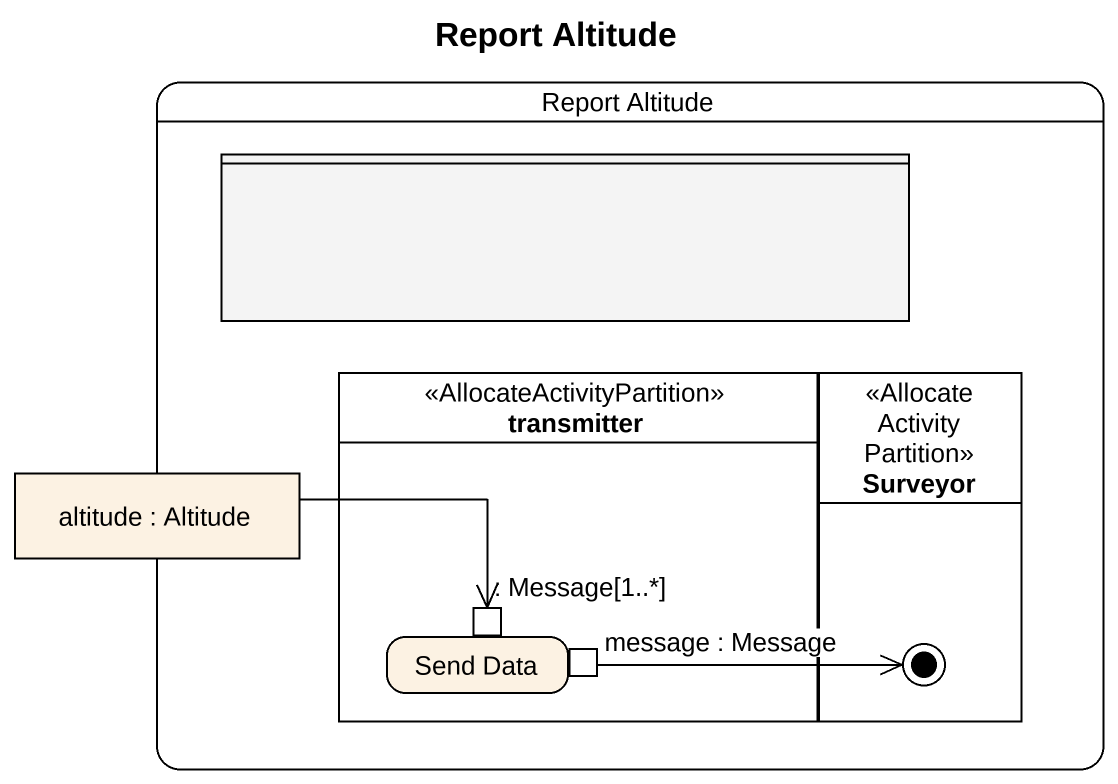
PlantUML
@startuml
title Report Altitude
hide empty description
state "Report Altitude" as Report_Altitude {
  state " " as lane1 <<partition>> #F4F4F4
  state transmitter <<AllocateActivityPartition>> {
    state "Send Data" as Send_Data {
      state ": Message[1..*]" as Message_1 <<inputPin>>
      state "message : Message" as message_Message <<outputPin>>
    }
  }
  state Surveyor <<AllocateActivityPartition>> {
    state final1 <<end>>
  }
  state "altitude : Altitude" as altitude <<object>>
}
altitude -right-> Message_1
message_Message -right-> final1
@enduml
